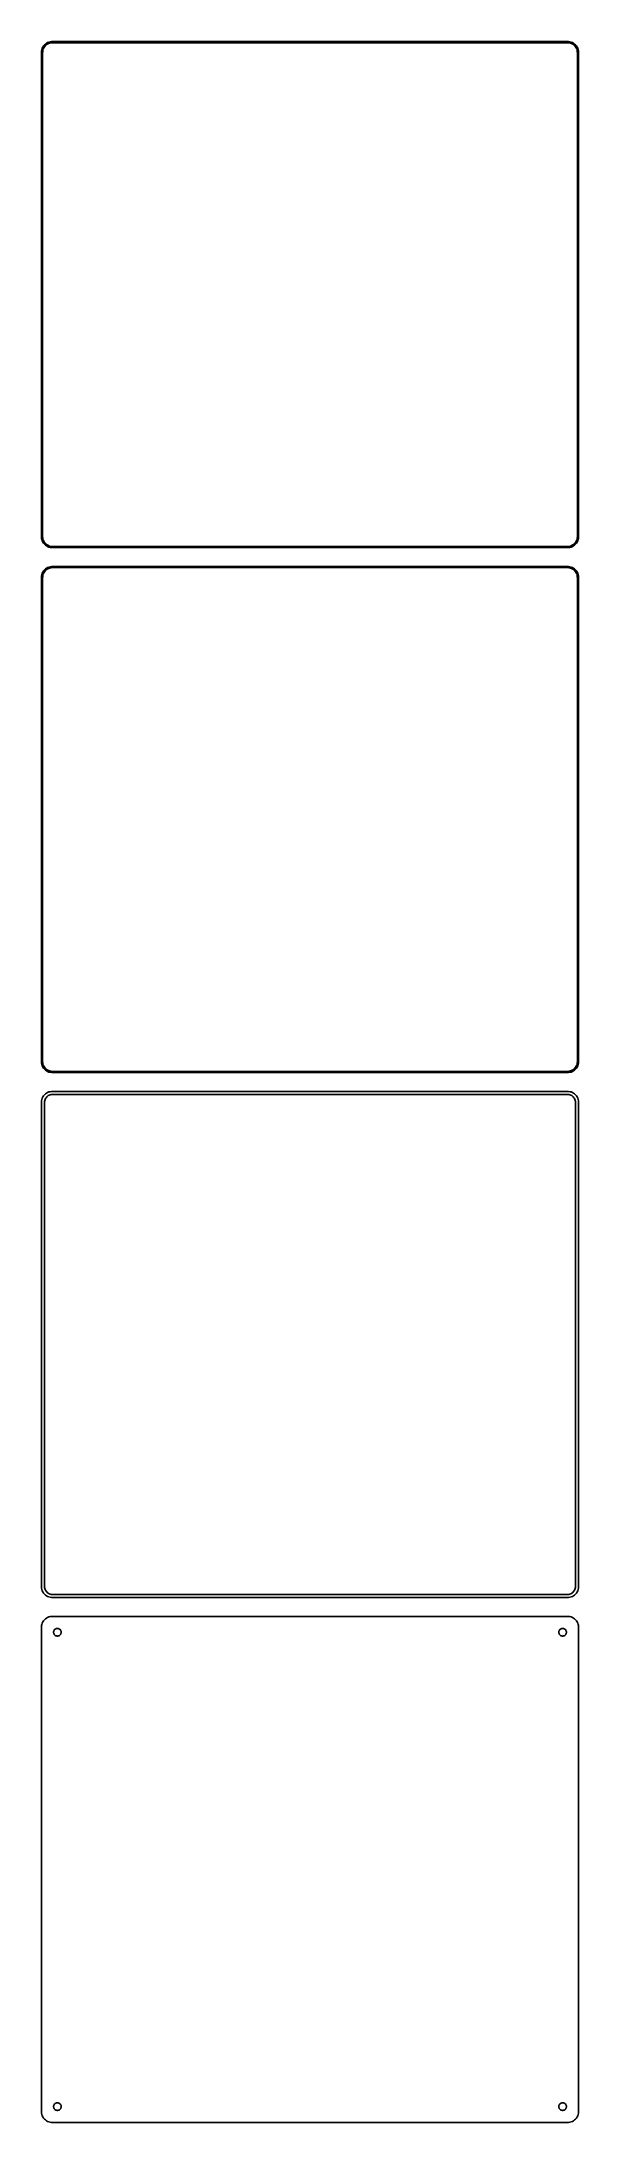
# Model space of a CAD drawing. Header units: metres. Extents: x -128 to 128, y 627 to 1614.
import ezdxf

# ---------------------------------------------------------------- set-up
doc = ezdxf.new("R2010")
doc.units = ezdxf.units.M

msp = doc.modelspace()

# ---------------------------------------------------------------- linework, layer by layer
for p, q in [((-127.461, 1609.63), (-127.5, 1609)), ((-127.5, 1609), (-127.5, 1379)), ((-127.343, 1610.24), (-127.461, 1609.63)), ((-127.149, 1610.84), (-127.343, 1610.24)), ((-126.882, 1611.41), (-127.149, 1610.84)), ((-127, 1608.75), (-126.963, 1609.35)), ((-126.963, 1609.35), (-126.851, 1609.93)), ((-126.545, 1611.94), (-126.882, 1611.41)), ((-126.851, 1609.93), (-126.666, 1610.5)), ((-126.666, 1610.5), (-126.412, 1611.04)), ((-126.145, 1612.42), (-126.545, 1611.94)), ((-126.412, 1611.04), (-126.093, 1611.54)), ((-125.687, 1612.85), (-126.145, 1612.42)), ((-126.093, 1611.54), (-125.713, 1612)), ((-125.713, 1612), (-125.278, 1612.41)), ((-125.179, 1613.22), (-125.687, 1612.85)), ((-125.278, 1612.41), (-124.795, 1612.76)), ((-124.629, 1613.52), (-125.179, 1613.22)), ((-124.795, 1612.76), (-124.272, 1613.05)), ((-124.045, 1613.76), (-124.629, 1613.52)), ((-124.272, 1613.05), (-123.718, 1613.27)), ((-123.437, 1613.91), (-124.045, 1613.76)), ((-123.718, 1613.27), (-123.14, 1613.42)), ((-122.814, 1613.99), (-123.437, 1613.91)), ((-123.14, 1613.42), (-122.548, 1613.49)), ((122.814, 1613.99), (-122.814, 1613.99)), ((-122.548, 1613.49), (122.548, 1613.49)), ((122.548, 1613.49), (123.14, 1613.42)), ((123.437, 1613.91), (122.814, 1613.99)), ((123.14, 1613.42), (123.718, 1613.27)), ((124.045, 1613.76), (123.437, 1613.91)), ((123.718, 1613.27), (124.272, 1613.05)), ((124.629, 1613.52), (124.045, 1613.76)), ((124.272, 1613.05), (124.795, 1612.76)), ((125.179, 1613.22), (124.629, 1613.52)), ((124.795, 1612.76), (125.278, 1612.41)), ((125.687, 1612.85), (125.179, 1613.22)), ((125.278, 1612.41), (125.713, 1612)), ((126.145, 1612.42), (125.687, 1612.85)), ((125.713, 1612), (126.093, 1611.54)), ((126.093, 1611.54), (126.412, 1611.04)), ((126.545, 1611.94), (126.145, 1612.42)), ((126.412, 1611.04), (126.666, 1610.5)), ((126.882, 1611.41), (126.545, 1611.94)), ((126.666, 1610.5), (126.851, 1609.93)), ((126.851, 1609.93), (126.963, 1609.35)), ((127.149, 1610.84), (126.882, 1611.41)), ((126.963, 1609.35), (127, 1608.75)), ((127.343, 1610.24), (127.149, 1610.84)), ((127.461, 1609.63), (127.343, 1610.24)), ((127.5, 1609), (127.461, 1609.63)), ((127.5, 1379), (127.5, 1609)), ((-127, 1379.25), (-127, 1608.75)), ((127, 1608.75), (127, 1379.25)), ((-127.5, 1379), (-127.461, 1378.37)), ((-127.461, 1378.37), (-127.343, 1377.76)), ((-127.343, 1377.76), (-127.149, 1377.16)), ((-127.149, 1377.16), (-126.882, 1376.59)), ((-126.963, 1378.65), (-127, 1379.25)), ((-126.851, 1378.07), (-126.963, 1378.65)), ((-126.882, 1376.59), (-126.545, 1376.06)), ((-126.666, 1377.5), (-126.851, 1378.07)), ((-126.412, 1376.96), (-126.666, 1377.5)), ((-126.545, 1376.06), (-126.145, 1375.58)), ((-126.093, 1376.46), (-126.412, 1376.96)), ((-126.145, 1375.58), (-125.687, 1375.15)), ((-125.713, 1376), (-126.093, 1376.46)), ((-125.278, 1375.59), (-125.713, 1376)), ((-125.687, 1375.15), (-125.179, 1374.78)), ((-124.795, 1375.24), (-125.278, 1375.59)), ((-125.179, 1374.78), (-124.629, 1374.48)), ((-124.272, 1374.95), (-124.795, 1375.24)), ((-124.629, 1374.48), (-124.045, 1374.24)), ((-123.718, 1374.73), (-124.272, 1374.95)), ((-124.045, 1374.24), (-123.437, 1374.09)), ((-123.14, 1374.58), (-123.718, 1374.73)), ((-123.437, 1374.09), (-122.814, 1374.01)), ((-122.548, 1374.51), (-123.14, 1374.58)), ((-122.814, 1374.01), (122.814, 1374.01)), ((122.548, 1374.51), (-122.548, 1374.51)), ((123.14, 1374.58), (122.548, 1374.51)), ((122.814, 1374.01), (123.437, 1374.09)), ((123.718, 1374.73), (123.14, 1374.58)), ((123.437, 1374.09), (124.045, 1374.24)), ((124.272, 1374.95), (123.718, 1374.73)), ((124.045, 1374.24), (124.629, 1374.48)), ((124.795, 1375.24), (124.272, 1374.95)), ((124.629, 1374.48), (125.179, 1374.78)), ((125.278, 1375.59), (124.795, 1375.24)), ((125.179, 1374.78), (125.687, 1375.15)), ((125.713, 1376), (125.278, 1375.59)), ((125.687, 1375.15), (126.145, 1375.58)), ((126.093, 1376.46), (125.713, 1376)), ((126.412, 1376.96), (126.093, 1376.46)), ((126.145, 1375.58), (126.545, 1376.06)), ((126.666, 1377.5), (126.412, 1376.96)), ((126.545, 1376.06), (126.882, 1376.59)), ((126.851, 1378.07), (126.666, 1377.5)), ((126.963, 1378.65), (126.851, 1378.07)), ((126.882, 1376.59), (127.149, 1377.16)), ((127, 1379.25), (126.963, 1378.65)), ((127.149, 1377.16), (127.343, 1377.76)), ((127.343, 1377.76), (127.461, 1378.37)), ((127.461, 1378.37), (127.5, 1379)), ((-126.882, 1362.41), (-127.149, 1361.84)), ((-126.545, 1362.94), (-126.882, 1362.41)), ((-126.666, 1361.5), (-126.412, 1362.04)), ((-126.145, 1363.42), (-126.545, 1362.94)), ((-126.412, 1362.04), (-126.093, 1362.54)), ((-125.687, 1363.85), (-126.145, 1363.42)), ((-126.093, 1362.54), (-125.713, 1363)), ((-125.713, 1363), (-125.278, 1363.41)), ((-125.179, 1364.22), (-125.687, 1363.85)), ((-125.278, 1363.41), (-124.795, 1363.76)), ((-124.629, 1364.52), (-125.179, 1364.22)), ((-124.795, 1363.76), (-124.272, 1364.05)), ((-124.045, 1364.76), (-124.629, 1364.52)), ((-124.272, 1364.05), (-123.718, 1364.27)), ((-123.437, 1364.91), (-124.045, 1364.76)), ((-123.718, 1364.27), (-123.14, 1364.42)), ((-122.814, 1364.99), (-123.437, 1364.91)), ((-123.14, 1364.42), (-122.548, 1364.49)), ((122.814, 1364.99), (-122.814, 1364.99)), ((-122.548, 1364.49), (122.548, 1364.49)), ((122.548, 1364.49), (123.14, 1364.42)), ((123.437, 1364.91), (122.814, 1364.99)), ((123.14, 1364.42), (123.718, 1364.27)), ((124.045, 1364.76), (123.437, 1364.91)), ((123.718, 1364.27), (124.272, 1364.05)), ((124.629, 1364.52), (124.045, 1364.76)), ((124.272, 1364.05), (124.795, 1363.76)), ((125.179, 1364.22), (124.629, 1364.52)), ((124.795, 1363.76), (125.278, 1363.41)), ((125.687, 1363.85), (125.179, 1364.22)), ((125.278, 1363.41), (125.713, 1363)), ((126.145, 1363.42), (125.687, 1363.85)), ((125.713, 1363), (126.093, 1362.54)), ((126.093, 1362.54), (126.412, 1362.04)), ((126.545, 1362.94), (126.145, 1363.42)), ((126.412, 1362.04), (126.666, 1361.5)), ((126.882, 1362.41), (126.545, 1362.94)), ((127.149, 1361.84), (126.882, 1362.41)), ((-127.461, 1360.63), (-127.5, 1360)), ((-127.5, 1360), (-127.5, 1130)), ((-127.343, 1361.24), (-127.461, 1360.63)), ((-127.149, 1361.84), (-127.343, 1361.24)), ((-127, 1359.75), (-126.963, 1360.35)), ((-127, 1130.25), (-127, 1359.75)), ((-126.963, 1360.35), (-126.851, 1360.93)), ((-126.851, 1360.93), (-126.666, 1361.5)), ((126.666, 1361.5), (126.851, 1360.93)), ((126.851, 1360.93), (126.963, 1360.35)), ((126.963, 1360.35), (127, 1359.75)), ((127, 1359.75), (127, 1130.25)), ((127.343, 1361.24), (127.149, 1361.84)), ((127.461, 1360.63), (127.343, 1361.24)), ((127.5, 1360), (127.461, 1360.63)), ((127.5, 1130), (127.5, 1360)), ((-127.5, 1130), (-127.461, 1129.37)), ((-127.461, 1129.37), (-127.343, 1128.76)), ((-127.343, 1128.76), (-127.149, 1128.16)), ((-127.149, 1128.16), (-126.882, 1127.59)), ((-126.963, 1129.65), (-127, 1130.25)), ((-126.851, 1129.07), (-126.963, 1129.65)), ((-126.882, 1127.59), (-126.545, 1127.06)), ((-126.666, 1128.5), (-126.851, 1129.07)), ((-126.412, 1127.96), (-126.666, 1128.5)), ((-126.545, 1127.06), (-126.145, 1126.58)), ((-126.093, 1127.46), (-126.412, 1127.96)), ((-126.145, 1126.58), (-125.687, 1126.15)), ((-125.713, 1127), (-126.093, 1127.46)), ((-125.278, 1126.59), (-125.713, 1127)), ((-125.687, 1126.15), (-125.179, 1125.78)), ((-124.795, 1126.24), (-125.278, 1126.59)), ((-125.179, 1125.78), (-124.629, 1125.48)), ((-124.272, 1125.95), (-124.795, 1126.24)), ((-124.629, 1125.48), (-124.045, 1125.24)), ((-123.718, 1125.73), (-124.272, 1125.95)), ((-124.045, 1125.24), (-123.437, 1125.09)), ((-123.14, 1125.58), (-123.718, 1125.73)), ((-122.548, 1125.51), (-123.14, 1125.58)), ((122.548, 1125.51), (-122.548, 1125.51)), ((123.14, 1125.58), (122.548, 1125.51)), ((123.718, 1125.73), (123.14, 1125.58)), ((123.437, 1125.09), (124.045, 1125.24)), ((124.272, 1125.95), (123.718, 1125.73)), ((124.045, 1125.24), (124.629, 1125.48)), ((124.795, 1126.24), (124.272, 1125.95)), ((124.629, 1125.48), (125.179, 1125.78)), ((125.278, 1126.59), (124.795, 1126.24)), ((125.179, 1125.78), (125.687, 1126.15)), ((125.713, 1127), (125.278, 1126.59)), ((125.687, 1126.15), (126.145, 1126.58)), ((126.093, 1127.46), (125.713, 1127)), ((126.412, 1127.96), (126.093, 1127.46)), ((126.145, 1126.58), (126.545, 1127.06)), ((126.666, 1128.5), (126.412, 1127.96)), ((126.545, 1127.06), (126.882, 1127.59)), ((126.851, 1129.07), (126.666, 1128.5)), ((126.963, 1129.65), (126.851, 1129.07)), ((126.882, 1127.59), (127.149, 1128.16)), ((127, 1130.25), (126.963, 1129.65)), ((127.149, 1128.16), (127.343, 1128.76)), ((127.343, 1128.76), (127.461, 1129.37)), ((127.461, 1129.37), (127.5, 1130)), ((-124.629, 1115.52), (-125.179, 1115.22)), ((-124.045, 1115.76), (-124.629, 1115.52)), ((-123.437, 1115.91), (-124.045, 1115.76)), ((-123.437, 1125.09), (-122.814, 1125.01)), ((-122.814, 1115.99), (-123.437, 1115.91)), ((-122.814, 1125.01), (122.814, 1125.01)), ((122.814, 1115.99), (-122.814, 1115.99)), ((122.814, 1125.01), (123.437, 1125.09)), ((123.437, 1115.91), (122.814, 1115.99)), ((124.045, 1115.76), (123.437, 1115.91)), ((124.629, 1115.52), (124.045, 1115.76)), ((125.179, 1115.22), (124.629, 1115.52)), ((-127.461, 1111.63), (-127.5, 1111)), ((-127.5, 1111), (-127.5, 881)), ((-127.343, 1112.24), (-127.461, 1111.63)), ((-127.149, 1112.84), (-127.343, 1112.24)), ((-126.882, 1113.41), (-127.149, 1112.84)), ((-126.545, 1113.94), (-126.882, 1113.41)), ((-126.145, 1114.42), (-126.545, 1113.94)), ((-125.687, 1114.85), (-126.145, 1114.42)), ((-126.119, 1110.75), (-126.089, 1111.23)), ((-126.119, 881.25), (-126.119, 1110.75)), ((-126.089, 1111.23), (-125.998, 1111.71)), ((-125.998, 1111.71), (-125.848, 1112.17)), ((-125.848, 1112.17), (-125.641, 1112.61)), ((-125.179, 1115.22), (-125.687, 1114.85)), ((-125.641, 1112.61), (-125.38, 1113.02)), ((-125.38, 1113.02), (-125.071, 1113.4)), ((-125.071, 1113.4), (-124.716, 1113.73)), ((-124.716, 1113.73), (-124.323, 1114.02)), ((-124.323, 1114.02), (-123.898, 1114.25)), ((-123.898, 1114.25), (-123.446, 1114.43)), ((-123.446, 1114.43), (-122.975, 1114.55)), ((-122.975, 1114.55), (-122.493, 1114.61)), ((-122.493, 1114.61), (122.493, 1114.61)), ((122.493, 1114.61), (122.975, 1114.55)), ((122.975, 1114.55), (123.446, 1114.43)), ((123.446, 1114.43), (123.898, 1114.25)), ((123.898, 1114.25), (124.323, 1114.02)), ((124.323, 1114.02), (124.716, 1113.73)), ((124.716, 1113.73), (125.071, 1113.4)), ((125.071, 1113.4), (125.38, 1113.02)), ((125.687, 1114.85), (125.179, 1115.22)), ((125.38, 1113.02), (125.641, 1112.61)), ((125.641, 1112.61), (125.848, 1112.17)), ((126.145, 1114.42), (125.687, 1114.85)), ((125.848, 1112.17), (125.998, 1111.71)), ((125.998, 1111.71), (126.089, 1111.23)), ((126.089, 1111.23), (126.119, 1110.75)), ((126.119, 1110.75), (126.119, 881.25)), ((126.545, 1113.94), (126.145, 1114.42)), ((126.882, 1113.41), (126.545, 1113.94)), ((127.149, 1112.84), (126.882, 1113.41)), ((127.343, 1112.24), (127.149, 1112.84)), ((127.461, 1111.63), (127.343, 1112.24)), ((127.5, 1111), (127.461, 1111.63)), ((127.5, 881), (127.5, 1111)), ((-127.5, 881), (-127.461, 880.373)), ((-127.461, 880.373), (-127.343, 879.757)), ((-127.343, 879.757), (-127.149, 879.159)), ((-127.149, 879.159), (-126.882, 878.591)), ((-126.882, 878.591), (-126.545, 878.061)), ((-126.089, 880.765), (-126.119, 881.25)), ((-125.998, 880.288), (-126.089, 880.765)), ((-125.848, 879.826), (-125.998, 880.288)), ((-125.641, 879.386), (-125.848, 879.826)), ((-125.38, 878.976), (-125.641, 879.386)), ((-125.071, 878.601), (-125.38, 878.976)), ((-124.716, 878.269), (-125.071, 878.601)), ((125.071, 878.601), (124.716, 878.269)), ((125.38, 878.976), (125.071, 878.601)), ((125.641, 879.386), (125.38, 878.976)), ((125.848, 879.826), (125.641, 879.386)), ((125.998, 880.288), (125.848, 879.826)), ((126.089, 880.765), (125.998, 880.288)), ((126.119, 881.25), (126.089, 880.765)), ((126.545, 878.061), (126.882, 878.591)), ((126.882, 878.591), (127.149, 879.159)), ((127.149, 879.159), (127.343, 879.757)), ((127.343, 879.757), (127.461, 880.373)), ((127.461, 880.373), (127.5, 881)), ((-126.545, 878.061), (-126.145, 877.577)), ((-126.145, 877.577), (-125.687, 877.147)), ((-125.687, 877.147), (-125.179, 876.778)), ((-125.179, 876.778), (-124.629, 876.476)), ((-124.323, 877.983), (-124.716, 878.269)), ((-124.629, 876.476), (-124.045, 876.245)), ((-123.898, 877.749), (-124.323, 877.983)), ((-124.045, 876.245), (-123.437, 876.089)), ((-123.446, 877.57), (-123.898, 877.749)), ((-122.975, 877.449), (-123.446, 877.57)), ((-123.437, 876.089), (-122.814, 876.01)), ((-122.493, 877.388), (-122.975, 877.449)), ((-122.814, 876.01), (122.814, 876.01)), ((122.493, 877.388), (-122.493, 877.388)), ((122.975, 877.449), (122.493, 877.388)), ((122.814, 876.01), (123.437, 876.089)), ((123.446, 877.57), (122.975, 877.449)), ((123.437, 876.089), (124.045, 876.245)), ((123.898, 877.749), (123.446, 877.57)), ((124.323, 877.983), (123.898, 877.749)), ((124.045, 876.245), (124.629, 876.476)), ((124.716, 878.269), (124.323, 877.983)), ((124.629, 876.476), (125.179, 876.778)), ((125.179, 876.778), (125.687, 877.147)), ((125.687, 877.147), (126.145, 877.577)), ((126.145, 877.577), (126.545, 878.061)), ((-127.461, 862.627), (-127.5, 862)), ((-127.5, 862), (-127.5, 632)), ((-127.343, 863.243), (-127.461, 862.627)), ((-127.149, 863.841), (-127.343, 863.243)), ((-126.882, 864.409), (-127.149, 863.841)), ((-126.545, 864.939), (-126.882, 864.409)), ((-126.145, 865.423), (-126.545, 864.939)), ((-125.687, 865.853), (-126.145, 865.423)), ((-125.179, 866.222), (-125.687, 865.853)), ((-124.629, 866.524), (-125.179, 866.222)), ((-124.045, 866.755), (-124.629, 866.524)), ((-123.437, 866.911), (-124.045, 866.755)), ((-122.814, 866.99), (-123.437, 866.911)), ((122.814, 866.99), (-122.814, 866.99)), ((-121.8, 859.5), (-121.786, 859.726)), ((-121.786, 859.274), (-121.8, 859.5)), ((-121.786, 859.726), (-121.743, 859.948)), ((-121.743, 859.052), (-121.786, 859.274)), ((-121.743, 859.948), (-121.674, 860.163)), ((-121.674, 858.837), (-121.743, 859.052)), ((-121.674, 860.163), (-121.577, 860.367)), ((-121.577, 858.633), (-121.674, 858.837)), ((-121.577, 860.367), (-121.456, 860.558)), ((-121.456, 860.558), (-121.312, 860.732)), ((-121.312, 860.732), (-121.147, 860.887)), ((-121.147, 860.887), (-120.964, 861.02)), ((-120.964, 861.02), (-120.766, 861.129)), ((-120.766, 861.129), (-120.556, 861.212)), ((-120.556, 861.212), (-120.337, 861.268)), ((-120.337, 861.268), (-120.113, 861.296)), ((-120.113, 861.296), (-119.887, 861.296)), ((-119.887, 861.296), (-119.663, 861.268)), ((-119.663, 861.268), (-119.444, 861.212)), ((-119.444, 861.212), (-119.234, 861.129)), ((-119.234, 861.129), (-119.036, 861.02)), ((-119.036, 861.02), (-118.853, 860.887)), ((-118.853, 860.887), (-118.688, 860.732)), ((-118.688, 860.732), (-118.544, 860.558)), ((-118.544, 860.558), (-118.423, 860.367)), ((-118.423, 860.367), (-118.326, 860.163)), ((-118.326, 858.837), (-118.423, 858.633)), ((-118.326, 860.163), (-118.257, 859.948)), ((-118.257, 859.052), (-118.326, 858.837)), ((-118.257, 859.948), (-118.214, 859.726)), ((-118.214, 859.274), (-118.257, 859.052)), ((-118.214, 859.726), (-118.2, 859.5)), ((-118.2, 859.5), (-118.214, 859.274)), ((118.2, 859.5), (118.214, 859.726)), ((118.214, 859.274), (118.2, 859.5)), ((118.214, 859.726), (118.257, 859.948)), ((118.257, 859.052), (118.214, 859.274)), ((118.257, 859.948), (118.326, 860.163)), ((118.326, 858.837), (118.257, 859.052)), ((118.326, 860.163), (118.423, 860.367)), ((118.423, 858.633), (118.326, 858.837)), ((118.423, 860.367), (118.544, 860.558)), ((118.544, 860.558), (118.688, 860.732)), ((118.688, 860.732), (118.853, 860.887)), ((118.853, 860.887), (119.036, 861.02)), ((119.036, 861.02), (119.234, 861.129)), ((119.234, 861.129), (119.444, 861.212)), ((119.444, 861.212), (119.663, 861.268)), ((119.663, 861.268), (119.887, 861.296)), ((119.887, 861.296), (120.113, 861.296)), ((120.113, 861.296), (120.337, 861.268)), ((120.337, 861.268), (120.556, 861.212)), ((120.556, 861.212), (120.766, 861.129)), ((120.766, 861.129), (120.964, 861.02)), ((120.964, 861.02), (121.147, 860.887)), ((121.147, 860.887), (121.312, 860.732)), ((121.312, 860.732), (121.456, 860.558)), ((121.456, 860.558), (121.577, 860.367)), ((121.577, 860.367), (121.674, 860.163)), ((121.674, 858.837), (121.577, 858.633)), ((121.674, 860.163), (121.743, 859.948)), ((121.743, 859.052), (121.674, 858.837)), ((121.743, 859.948), (121.786, 859.726)), ((121.786, 859.274), (121.743, 859.052)), ((121.786, 859.726), (121.8, 859.5)), ((121.8, 859.5), (121.786, 859.274)), ((123.437, 866.911), (122.814, 866.99)), ((124.045, 866.755), (123.437, 866.911)), ((124.629, 866.524), (124.045, 866.755)), ((125.179, 866.222), (124.629, 866.524)), ((125.687, 865.853), (125.179, 866.222)), ((126.145, 865.423), (125.687, 865.853)), ((126.545, 864.939), (126.145, 865.423)), ((126.882, 864.409), (126.545, 864.939)), ((127.149, 863.841), (126.882, 864.409)), ((127.343, 863.243), (127.149, 863.841)), ((127.461, 862.627), (127.343, 863.243)), ((127.5, 862), (127.461, 862.627)), ((127.5, 632), (127.5, 862)), ((-121.456, 858.442), (-121.577, 858.633)), ((-121.312, 858.268), (-121.456, 858.442)), ((-121.147, 858.113), (-121.312, 858.268)), ((-120.964, 857.98), (-121.147, 858.113)), ((-120.766, 857.871), (-120.964, 857.98)), ((-120.556, 857.788), (-120.766, 857.871)), ((-120.337, 857.732), (-120.556, 857.788)), ((-120.113, 857.704), (-120.337, 857.732)), ((-119.887, 857.704), (-120.113, 857.704)), ((-119.663, 857.732), (-119.887, 857.704)), ((-119.444, 857.788), (-119.663, 857.732)), ((-119.234, 857.871), (-119.444, 857.788)), ((-119.036, 857.98), (-119.234, 857.871)), ((-118.853, 858.113), (-119.036, 857.98)), ((-118.688, 858.268), (-118.853, 858.113)), ((-118.544, 858.442), (-118.688, 858.268)), ((-118.423, 858.633), (-118.544, 858.442)), ((118.544, 858.442), (118.423, 858.633)), ((118.688, 858.268), (118.544, 858.442)), ((118.853, 858.113), (118.688, 858.268)), ((119.036, 857.98), (118.853, 858.113)), ((119.234, 857.871), (119.036, 857.98)), ((119.444, 857.788), (119.234, 857.871)), ((119.663, 857.732), (119.444, 857.788)), ((119.887, 857.704), (119.663, 857.732)), ((120.113, 857.704), (119.887, 857.704)), ((120.337, 857.732), (120.113, 857.704)), ((120.556, 857.788), (120.337, 857.732)), ((120.766, 857.871), (120.556, 857.788)), ((120.964, 857.98), (120.766, 857.871)), ((121.147, 858.113), (120.964, 857.98)), ((121.312, 858.268), (121.147, 858.113)), ((121.456, 858.442), (121.312, 858.268)), ((121.577, 858.633), (121.456, 858.442)), ((-127.5, 632), (-127.461, 631.373)), ((-121.8, 634.5), (-121.786, 634.726)), ((-121.786, 634.274), (-121.8, 634.5)), ((-121.786, 634.726), (-121.743, 634.948)), ((-121.743, 634.052), (-121.786, 634.274)), ((-121.743, 634.948), (-121.674, 635.163)), ((-121.674, 633.837), (-121.743, 634.052)), ((-121.674, 635.163), (-121.577, 635.367)), ((-121.577, 633.633), (-121.674, 633.837)), ((-121.577, 635.367), (-121.456, 635.558)), ((-121.456, 633.442), (-121.577, 633.633)), ((-121.456, 635.558), (-121.312, 635.732)), ((-121.312, 633.268), (-121.456, 633.442)), ((-121.312, 635.732), (-121.147, 635.887)), ((-121.147, 633.113), (-121.312, 633.268)), ((-121.147, 635.887), (-120.964, 636.02)), ((-120.964, 632.98), (-121.147, 633.113)), ((-120.964, 636.02), (-120.766, 636.129)), ((-120.766, 632.871), (-120.964, 632.98)), ((-120.766, 636.129), (-120.556, 636.212)), ((-120.556, 632.788), (-120.766, 632.871)), ((-120.556, 636.212), (-120.337, 636.268)), ((-120.337, 632.732), (-120.556, 632.788)), ((-120.337, 636.268), (-120.113, 636.296)), ((-120.113, 632.704), (-120.337, 632.732)), ((-120.113, 636.296), (-119.887, 636.296)), ((-119.887, 632.704), (-120.113, 632.704)), ((-119.887, 636.296), (-119.663, 636.268)), ((-119.663, 632.732), (-119.887, 632.704)), ((-119.663, 636.268), (-119.444, 636.212)), ((-119.444, 632.788), (-119.663, 632.732)), ((-119.444, 636.212), (-119.234, 636.129)), ((-119.234, 632.871), (-119.444, 632.788)), ((-119.234, 636.129), (-119.036, 636.02)), ((-119.036, 632.98), (-119.234, 632.871)), ((-119.036, 636.02), (-118.853, 635.887)), ((-118.853, 633.113), (-119.036, 632.98)), ((-118.853, 635.887), (-118.688, 635.732)), ((-118.688, 633.268), (-118.853, 633.113)), ((-118.688, 635.732), (-118.544, 635.558)), ((-118.544, 633.442), (-118.688, 633.268)), ((-118.544, 635.558), (-118.423, 635.367)), ((-118.423, 633.633), (-118.544, 633.442)), ((-118.423, 635.367), (-118.326, 635.163)), ((-118.326, 633.837), (-118.423, 633.633)), ((-118.326, 635.163), (-118.257, 634.948)), ((-118.257, 634.052), (-118.326, 633.837)), ((-118.257, 634.948), (-118.214, 634.726)), ((-118.214, 634.274), (-118.257, 634.052)), ((-118.214, 634.726), (-118.2, 634.5)), ((-118.2, 634.5), (-118.214, 634.274)), ((118.2, 634.5), (118.214, 634.726)), ((118.214, 634.274), (118.2, 634.5)), ((118.214, 634.726), (118.257, 634.948)), ((118.257, 634.052), (118.214, 634.274)), ((118.257, 634.948), (118.326, 635.163)), ((118.326, 633.837), (118.257, 634.052)), ((118.326, 635.163), (118.423, 635.367)), ((118.423, 633.633), (118.326, 633.837)), ((118.423, 635.367), (118.544, 635.558)), ((118.544, 633.442), (118.423, 633.633)), ((118.544, 635.558), (118.688, 635.732)), ((118.688, 633.268), (118.544, 633.442)), ((118.688, 635.732), (118.853, 635.887)), ((118.853, 633.113), (118.688, 633.268)), ((118.853, 635.887), (119.036, 636.02)), ((119.036, 632.98), (118.853, 633.113)), ((119.036, 636.02), (119.234, 636.129)), ((119.234, 632.871), (119.036, 632.98)), ((119.234, 636.129), (119.444, 636.212)), ((119.444, 632.788), (119.234, 632.871)), ((119.444, 636.212), (119.663, 636.268)), ((119.663, 632.732), (119.444, 632.788)), ((119.663, 636.268), (119.887, 636.296)), ((119.887, 632.704), (119.663, 632.732)), ((119.887, 636.296), (120.113, 636.296)), ((120.113, 632.704), (119.887, 632.704)), ((120.113, 636.296), (120.337, 636.268)), ((120.337, 632.732), (120.113, 632.704)), ((120.337, 636.268), (120.556, 636.212)), ((120.556, 632.788), (120.337, 632.732)), ((120.556, 636.212), (120.766, 636.129)), ((120.766, 632.871), (120.556, 632.788)), ((120.766, 636.129), (120.964, 636.02)), ((120.964, 632.98), (120.766, 632.871)), ((120.964, 636.02), (121.147, 635.887)), ((121.147, 633.113), (120.964, 632.98)), ((121.147, 635.887), (121.312, 635.732)), ((121.312, 633.268), (121.147, 633.113)), ((121.312, 635.732), (121.456, 635.558)), ((121.456, 633.442), (121.312, 633.268)), ((121.456, 635.558), (121.577, 635.367)), ((121.577, 633.633), (121.456, 633.442)), ((121.577, 635.367), (121.674, 635.163)), ((121.674, 633.837), (121.577, 633.633)), ((121.674, 635.163), (121.743, 634.948)), ((121.743, 634.052), (121.674, 633.837)), ((121.743, 634.948), (121.786, 634.726)), ((121.786, 634.274), (121.743, 634.052)), ((121.786, 634.726), (121.8, 634.5)), ((121.8, 634.5), (121.786, 634.274)), ((127.461, 631.373), (127.5, 632)), ((-127.461, 631.373), (-127.343, 630.757)), ((-127.343, 630.757), (-127.149, 630.159)), ((-127.149, 630.159), (-126.882, 629.591)), ((-126.882, 629.591), (-126.545, 629.061)), ((-126.545, 629.061), (-126.145, 628.577)), ((-126.145, 628.577), (-125.687, 628.147)), ((-125.687, 628.147), (-125.179, 627.778)), ((-125.179, 627.778), (-124.629, 627.476)), ((-124.629, 627.476), (-124.045, 627.245)), ((-124.045, 627.245), (-123.437, 627.089)), ((-123.437, 627.089), (-122.814, 627.01)), ((-122.814, 627.01), (122.814, 627.01)), ((122.814, 627.01), (123.437, 627.089)), ((123.437, 627.089), (124.045, 627.245)), ((124.045, 627.245), (124.629, 627.476)), ((124.629, 627.476), (125.179, 627.778)), ((125.179, 627.778), (125.687, 628.147)), ((125.687, 628.147), (126.145, 628.577)), ((126.145, 628.577), (126.545, 629.061)), ((126.545, 629.061), (126.882, 629.591)), ((126.882, 629.591), (127.149, 630.159)), ((127.149, 630.159), (127.343, 630.757)), ((127.343, 630.757), (127.461, 631.373))]:
    msp.add_line(p, q)

doc.saveas('drawing.dxf')
